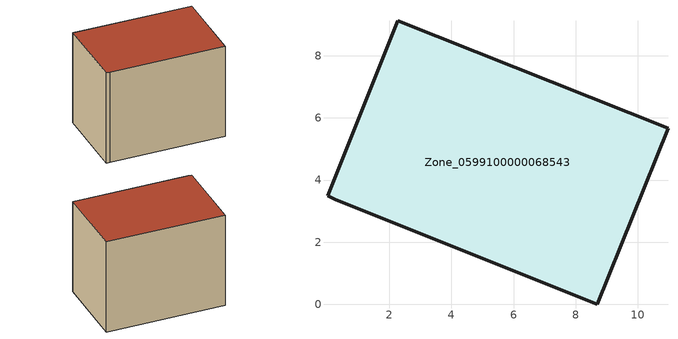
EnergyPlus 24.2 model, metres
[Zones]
Zone_0599100000068543
 floor ground (C_G): 0.28,3.36 0.01,3.5 2.27,9.13 10.97,5.66 8.7,0 z0.47
 wall outside (C_F): 10.97,5.66 2.27,9.13 0.01,3.5 0.28,3.36 8.7,0 10.97,5.66 z0.47:8.12
 roof outside (C_R): 0.28,3.36 8.7,0 10.97,5.66 2.27,9.13 0.01,3.5 z8.12
[BUILDING]
Pand.0599100000068543: North Axis=0; Terrain=City; Loads Convergence Tolerance Value=0.04; Temperature Convergence Tolerance Value=0.4; Solar Distribution=FullExterior; Maximum Number of Warmup Days=25; Minimum Number of Warmup Days=1
[Site:Location]
Rotterdam.The.Hague.AP_ZH_NLD Design_Conditions: Latitude=51.96; Longitude=4.45; Time Zone=1; Elevation=-4.5
[SITE:GROUNDTEMPERATURE:BUILDINGSURFACE]
18, 18, 18, 18, 18, 18, 18, 18, 18, 18, 18, 18
[MATERIAL] Thermal Absorptance=0.9; Solar Absorptance=0.7; Visible Absorptance=0.7
Name | Roughness | Thickness | Conductivity | Density | Specific Heat
G.TI.1965-1974 | MediumSmooth | 0.15 | 0.882353 | 540 | 1210
F.TI.1965-1974 | Rough | 0.3 | 0.697674 | 1920 | 840
R.TI.1965-1974 | MediumRough | 0.2 | 0.232558 | 1500 | 1000
[CONSTRUCTION]
C_G: G.TI.1965-1974
C_F: F.TI.1965-1974
C_R: R.TI.1965-1974
[ZONE]
Zone_0599100000068543: Type=1; Multiplier=1; Ceiling Height=Autocalculate; Volume=Autocalculate; Floor Area=autocalculate; Part of Total Floor Area=Yes
[ZONEINFILTRATION:DESIGNFLOWRATE]
Infil_Zone_0599100000068543: Zone or ZoneList or Space or SpaceList=Zone_0599100000068543; Schedule=AlwaysOn; Design Flow Rate Calculation Method=Flow/Area; Flow Rate per Floor Area=0.003; Constant Term Coefficient=1; Temperature Term Coefficient=0; Velocity Term Coefficient=0; Velocity Squared Term Coefficient=0
[HVACTEMPLATE:ZONE:IDEALLOADSAIRSYSTEM]
Zone_0599100000068543: Maximum Heating Supply Air Temperature=50; Minimum Cooling Supply Air Temperature=13; Maximum Heating Supply Air Humidity Ratio=0.0156; Minimum Cooling Supply Air Humidity Ratio=0.0077; Heating Limit=NoLimit; Cooling Limit=NoLimit; Dehumidification Control Type=ConstantSensibleHeatRatio; Cooling Sensible Heat Ratio=0.7; Dehumidification Setpoint=60; Humidification Control Type=None; Humidification Setpoint=30; Outdoor Air Method=None; Outdoor Air Flow Rate per Person=0.00944; Outdoor Air Flow Rate per Zone Floor Area=0; Outdoor Air Flow Rate per Zone=0; Demand Controlled Ventilation Type=None; Outdoor Air Economizer Type=NoEconomizer; Heat Recovery Type=None; Sensible Heat Recovery Effectiveness=0.7; Latent Heat Recovery Effectiveness=0.65
[ZONECONTROL:THERMOSTAT]
ThermostatControl_Zone_0599100000068543: Zone or ZoneList=Zone_0599100000068543; Control Type Schedule=DualSetpointControlType; Control 1=Thermostat_Zone_0599100000068543; Temperature Difference Between Cutout And Setpoint=0
[THERMOSTATSETPOINT:DUALSETPOINT]
Thermostat_Zone_0599100000068543: Heating Setpoint Temperature Schedule=HeatingSetpoint_Zone_0599100000068543; Cooling Setpoint Temperature Schedule=CoolingSetpoint_Zone_0599100000068543
[SCHEDULE:COMPACT]
HeatingSetpoint_Zone_0599100000068543: Through: 12/31, For: AllDays, Until: 24:00, 21
CoolingSetpoint_Zone_0599100000068543: Through: 12/31, For: AllDays, Until: 24:00, 24
DualSetpointControlType: Through: 12/31, For: AllDays, Until: 24:00, 4
AlwaysOn: Through: 12/31, For: AllDays, Until: 24:00, 1
